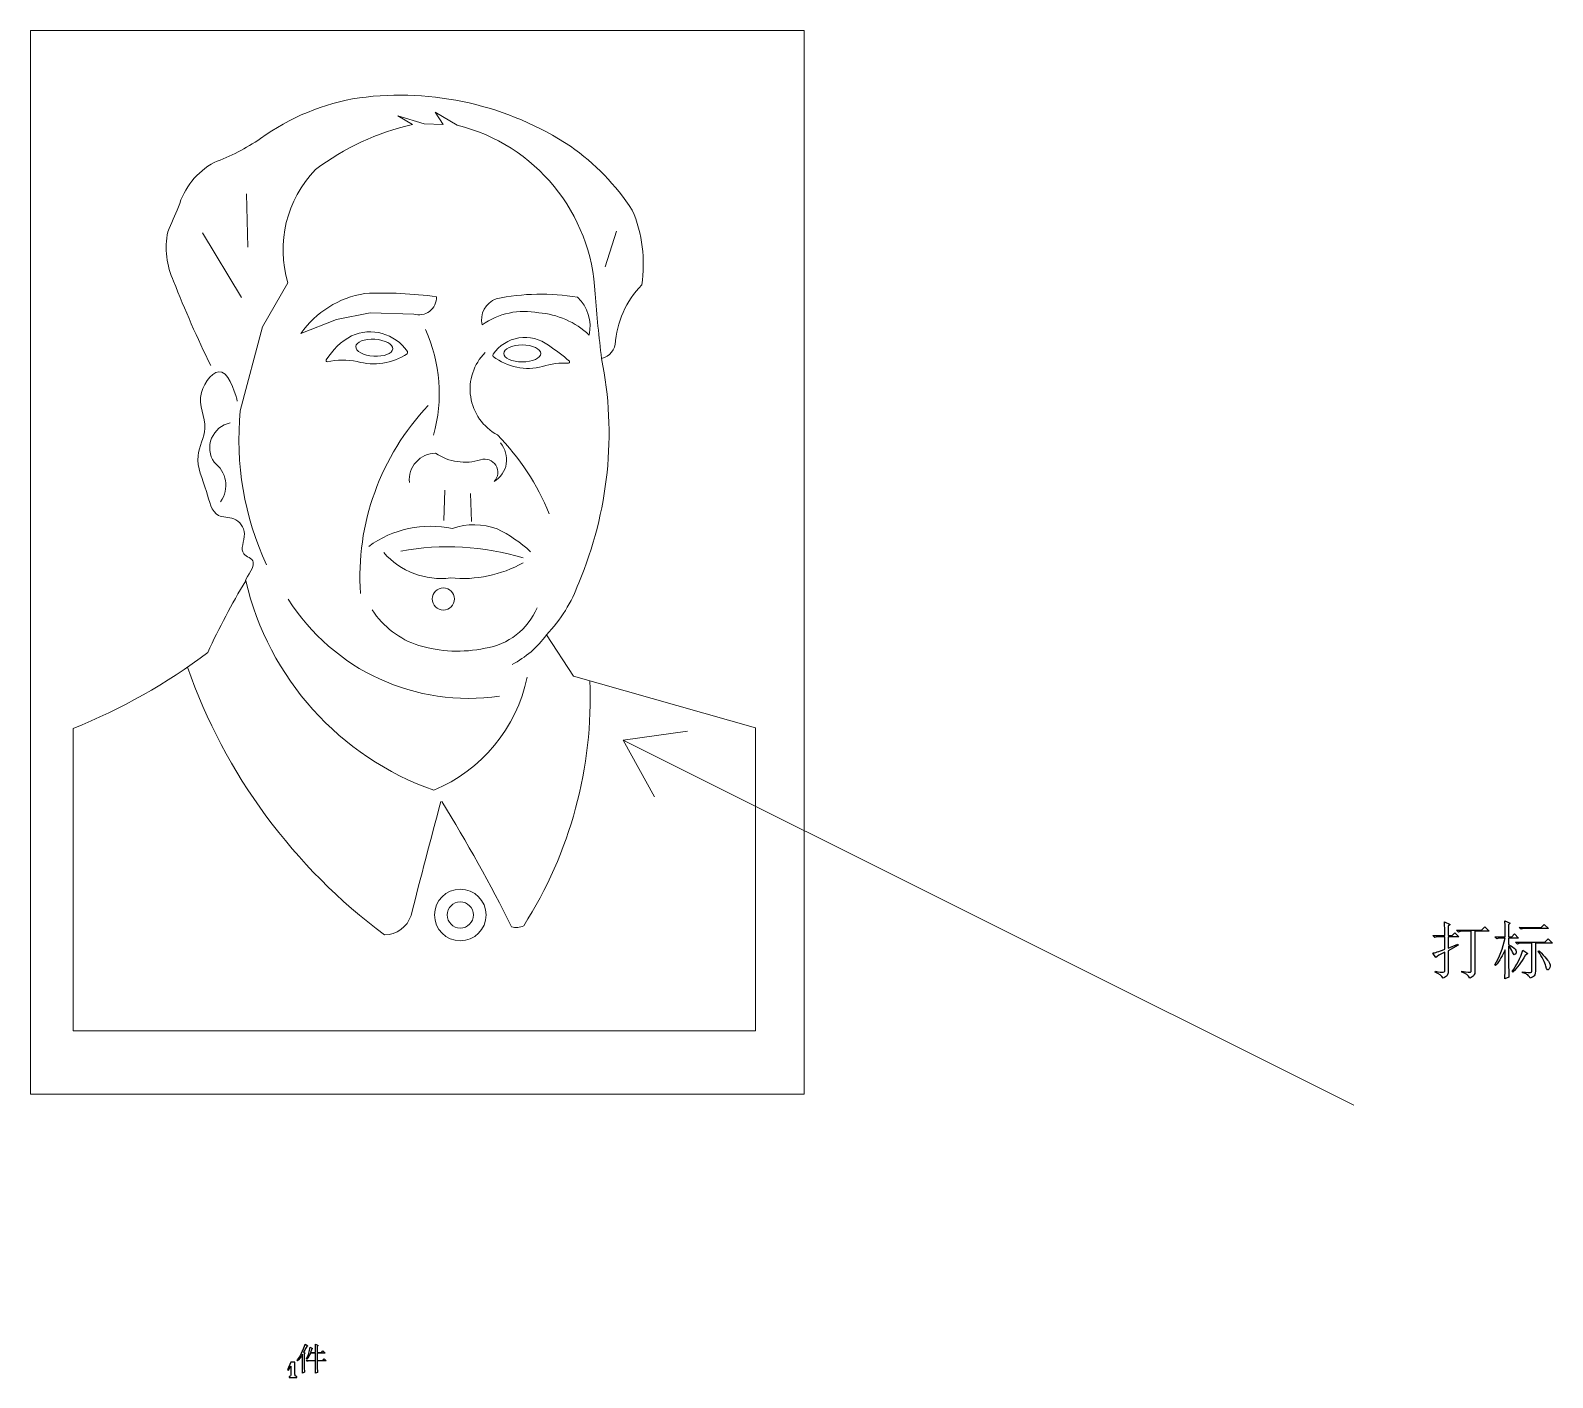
# Model space of a CAD drawing. Header units: centimetres. Extents: x -51 to 100, y -24 to 30.
# Drawn here: x -4.2 to 1.6, y -15 to -9.87 of the extents above; entities that cross this region are included whole.
import ezdxf

# ---------------------------------------------------------------- set-up
doc = ezdxf.new("R2010")
doc.units = ezdxf.units.CM
doc.header["$MEASUREMENT"] = 0

msp = doc.modelspace()

# ---------------------------------------------------------------- linework, layer by layer
at = {"color": 1, "lineweight": 9}
for points, knots in [([(-1.24889, -13.92327), (-1.24889, -13.92327), (-4.19597, -13.92327), (-4.19597, -13.92327), (-4.19597, -13.92327), (-4.19597, -13.92327), (-4.19597, -9.87219), (-4.19597, -9.87219), (-4.19597, -9.87219), (-4.19597, -9.87219), (-1.24889, -9.87219), (-1.24889, -9.87219), (-1.24889, -9.87219), (-1.24889, -9.87219), (-1.24889, -13.92327), (-1.24889, -13.92327)], [0, 0, 0, 0, 0.2, 0.2, 0.2, 0.2, 0.4, 0.4, 0.4, 0.4, 0.6, 0.6, 0.6, 0.6, 1, 1, 1, 1]), ([(-2.73621, -10.95227), (-2.71553, -10.95899), (-2.69285, -10.95515), (-2.67553, -10.94199), (-2.67553, -10.94199), (-2.65821, -10.92879), (-2.64845, -10.90795), (-2.64945, -10.88623)], [0, 0, 0, 0, 0.3333333, 0.3333333, 0.3333333, 0.3333333, 1, 1, 1, 1]), ([(-2.95693, -11.07607), (-2.95805, -11.09395), (-2.92741, -11.11039), (-2.88849, -11.11283), (-2.88849, -11.11283), (-2.84957, -11.11527), (-2.81713, -11.10279), (-2.81601, -11.08495), (-2.81601, -11.08495), (-2.81489, -11.06711), (-2.84553, -11.05067), (-2.88445, -11.04819), (-2.88445, -11.04819), (-2.92337, -11.04575), (-2.95581, -11.05823), (-2.95693, -11.07607)], [0, 0, 0, 0, 0.2, 0.2, 0.2, 0.2, 0.4, 0.4, 0.4, 0.4, 0.6, 0.6, 0.6, 0.6, 1, 1, 1, 1]), ([(-2.22265, -11.07135), (-2.25481, -11.04695), (-2.29549, -11.03671), (-2.33537, -11.04311), (-2.33537, -11.04311), (-2.37521, -11.04947), (-2.41073, -11.07183), (-2.43365, -11.10507)], [0, 0, 0, 0, 0.3333333, 0.3333333, 0.3333333, 0.3333333, 1, 1, 1, 1]), ([(-2.25209, -11.10247), (-2.25209, -11.12035), (-2.28369, -11.13483), (-2.32269, -11.13483), (-2.32269, -11.13483), (-2.36169, -11.13483), (-2.39329, -11.12035), (-2.39329, -11.10247), (-2.39329, -11.10247), (-2.39329, -11.08459), (-2.36169, -11.07007), (-2.32269, -11.07007), (-2.32269, -11.07007), (-2.28369, -11.07007), (-2.25209, -11.08459), (-2.25209, -11.10247)], [0, 0, 0, 0, 0.2, 0.2, 0.2, 0.2, 0.4, 0.4, 0.4, 0.4, 0.6, 0.6, 0.6, 0.6, 1, 1, 1, 1]), ([(-3.06897, -11.12675), (-3.06969, -11.12811), (-3.06977, -11.12971), (-3.06917, -11.13115), (-3.06917, -11.13115), (-3.06857, -11.13255), (-3.06741, -11.13363), (-3.06593, -11.13411)], [0, 0, 0, 0, 0.3333333, 0.3333333, 0.3333333, 0.3333333, 1, 1, 1, 1]), ([(-2.46413, -11.09847), (-2.50793, -11.14299), (-2.52825, -11.20551), (-2.51905, -11.26731), (-2.51905, -11.26731), (-2.50981, -11.32907), (-2.47209, -11.38291), (-2.41717, -11.41271)], [0, 0, 0, 0, 0.3333333, 0.3333333, 0.3333333, 0.3333333, 1, 1, 1, 1]), ([(-3.40813, -11.28383), (-3.41189, -11.26995), (-3.43361, -11.18487), (-3.46665, -11.17335), (-3.46665, -11.17335), (-3.49585, -11.16319), (-3.53389, -11.21027), (-3.54473, -11.25131), (-3.54473, -11.25131), (-3.55817, -11.30231), (-3.52961, -11.34391), (-3.53169, -11.38779), (-3.53169, -11.38779), (-3.53333, -11.42211), (-3.55369, -11.45783), (-3.55773, -11.49179), (-3.55773, -11.49179), (-3.56301, -11.53623), (-3.54041, -11.57771), (-3.52521, -11.62827), (-3.52521, -11.62827), (-3.51417, -11.66491), (-3.50705, -11.70635), (-3.47969, -11.71923), (-3.47969, -11.71923), (-3.46353, -11.72683), (-3.44033, -11.72447), (-3.42113, -11.73223), (-3.42113, -11.73223), (-3.39881, -11.74123), (-3.38181, -11.76383), (-3.38097, -11.78919), (-3.38097, -11.78919), (-3.38005, -11.81695), (-3.39845, -11.84799), (-3.38321, -11.86551), (-3.38321, -11.86551), (-3.37369, -11.87643), (-3.35101, -11.88211), (-3.34729, -11.89691), (-3.34729, -11.89691), (-3.34121, -11.92091), (-3.38465, -11.96887), (-3.37577, -11.96867)], [0, 0, 0, 0, 0.0833333, 0.0833333, 0.0833333, 0.0833333, 0.1666667, 0.1666667, 0.1666667, 0.1666667, 0.25, 0.25, 0.25, 0.25, 0.3333333, 0.3333333, 0.3333333, 0.3333333, 0.4166667, 0.4166667, 0.4166667, 0.4166667, 0.5, 0.5, 0.5, 0.5, 0.5833333, 0.5833333, 0.5833333, 0.5833333, 0.6666667, 0.6666667, 0.6666667, 0.6666667, 0.75, 0.75, 0.75, 0.75, 0.8333333, 0.8333333, 0.8333333, 0.8333333, 1, 1, 1, 1]), ([(-2.14625, -11.13907), (-2.14473, -11.13871), (-2.14349, -11.13771), (-2.14281, -11.13631), (-2.14281, -11.13631), (-2.14213, -11.13495), (-2.14209, -11.13331), (-2.14273, -11.13191)], [0, 0, 0, 0, 0.3333333, 0.3333333, 0.3333333, 0.3333333, 1, 1, 1, 1]), ([(-3.43533, -11.36679), (-3.46713, -11.37347), (-3.49353, -11.39551), (-3.50577, -11.42559), (-3.50577, -11.42559), (-3.51805, -11.45567), (-3.51457, -11.48987), (-3.49653, -11.51687)], [0, 0, 0, 0, 0.3333333, 0.3333333, 0.3333333, 0.3333333, 1, 1, 1, 1]), ([(-2.42985, -11.58987), (-2.40505, -11.57539), (-2.38801, -11.55055), (-2.38341, -11.52219), (-2.38341, -11.52219), (-2.37881, -11.49387), (-2.38709, -11.46491), (-2.40601, -11.44331)], [0, 0, 0, 0, 0.3333333, 0.3333333, 0.3333333, 0.3333333, 1, 1, 1, 1]), ([(-2.65253, -11.48271), (-2.68097, -11.48271), (-2.70805, -11.49475), (-2.72709, -11.51587), (-2.72709, -11.51587), (-2.74617, -11.53699), (-2.75537, -11.56523), (-2.75241, -11.59351)], [0, 0, 0, 0, 0.3333333, 0.3333333, 0.3333333, 0.3333333, 1, 1, 1, 1]), ([(-2.42985, -11.58987), (-2.41361, -11.57343), (-2.41081, -11.54803), (-2.42301, -11.52843), (-2.42301, -11.52843), (-2.43521, -11.50883), (-2.45925, -11.50015), (-2.48117, -11.50743)], [0, 0, 0, 0, 0.3333333, 0.3333333, 0.3333333, 0.3333333, 1, 1, 1, 1]), ([(-2.58065, -12.03743), (-2.58065, -12.01399), (-2.59965, -11.99499), (-2.62309, -11.99499), (-2.62309, -11.99499), (-2.64653, -11.99499), (-2.66553, -12.01399), (-2.66553, -12.03743), (-2.66553, -12.03743), (-2.66553, -12.06087), (-2.64653, -12.07991), (-2.62309, -12.07991), (-2.62309, -12.07991), (-2.59965, -12.07991), (-2.58065, -12.06087), (-2.58065, -12.03743)], [0, 0, 0, 0, 0.2, 0.2, 0.2, 0.2, 0.4, 0.4, 0.4, 0.4, 0.6, 0.6, 0.6, 0.6, 1, 1, 1, 1]), ([(-2.46053, -13.24091), (-2.46053, -13.18671), (-2.50449, -13.14279), (-2.55865, -13.14279), (-2.55865, -13.14279), (-2.61285, -13.14279), (-2.65677, -13.18671), (-2.65677, -13.24091), (-2.65677, -13.24091), (-2.65677, -13.29507), (-2.61285, -13.33903), (-2.55865, -13.33903), (-2.55865, -13.33903), (-2.50449, -13.33903), (-2.46053, -13.29507), (-2.46053, -13.24091)], [0, 0, 0, 0, 0.2, 0.2, 0.2, 0.2, 0.4, 0.4, 0.4, 0.4, 0.6, 0.6, 0.6, 0.6, 1, 1, 1, 1]), ([(-2.50877, -13.24091), (-2.50877, -13.21335), (-2.53113, -13.19103), (-2.55865, -13.19103), (-2.55865, -13.19103), (-2.58621, -13.19103), (-2.60853, -13.21335), (-2.60853, -13.24091), (-2.60853, -13.24091), (-2.60853, -13.26843), (-2.58621, -13.29075), (-2.55865, -13.29075), (-2.55865, -13.29075), (-2.53113, -13.29075), (-2.50877, -13.26843), (-2.50877, -13.24091)], [0, 0, 0, 0, 0.2, 0.2, 0.2, 0.2, 0.4, 0.4, 0.4, 0.4, 0.6, 0.6, 0.6, 0.6, 1, 1, 1, 1])]:
    msp.add_open_spline(points, degree=3, knots=knots, dxfattribs=at)
for points in [[(-2.94321, -10.12891), (-3.07921, -10.15007), (-3.20821, -10.20319), (-3.31969, -10.28387)], [(-2.13925, -10.31315), (-2.37629, -10.15687), (-2.66177, -10.09143), (-2.94321, -10.12891)], [(-2.74053, -10.23011), (-2.74053, -10.23011), (-2.79613, -10.19679), (-2.79613, -10.19679)], [(-2.79613, -10.19679), (-2.79613, -10.19679), (-2.69601, -10.22735), (-2.69601, -10.22735)], [(-2.62369, -10.23011), (-2.62369, -10.23011), (-2.65429, -10.18287), (-2.65429, -10.18287)], [(-2.65429, -10.18287), (-2.65429, -10.18287), (-2.57085, -10.23291), (-2.57085, -10.23291)], [(-2.74053, -10.23011), (-2.87473, -10.26039), (-3.00089, -10.31911), (-3.11041, -10.40239)], [(-2.69601, -10.22735), (-2.69601, -10.22735), (-2.62369, -10.23011), (-2.62369, -10.23011)], [(-2.04525, -10.87479), (-2.05845, -10.56783), (-2.27253, -10.30639), (-2.57085, -10.23291)], [(-3.49597, -10.37479), (-3.43381, -10.35163), (-3.37461, -10.32111), (-3.31969, -10.28387)], [(-1.90357, -10.55611), (-1.96593, -10.46083), (-2.04589, -10.37839), (-2.13925, -10.31315)], [(-3.49597, -10.37479), (-3.56201, -10.41091), (-3.61093, -10.47195), (-3.63177, -10.54431)], [(-3.11041, -10.40239), (-3.22045, -10.51655), (-3.26081, -10.68099), (-3.21609, -10.83311)], [(-3.63177, -10.54431), (-3.64605, -10.57551), (-3.65977, -10.60699), (-3.67293, -10.63867)], [(-3.36749, -10.69811), (-3.36749, -10.69811), (-3.37245, -10.49499), (-3.37245, -10.49499)], [(-1.86725, -10.84143), (-1.85301, -10.74479), (-1.86557, -10.64611), (-1.90357, -10.55615)], [(-3.67293, -10.63867), (-3.68533, -10.70243), (-3.67749, -10.76847), (-3.65045, -10.82755)], [(-3.39221, -10.88943), (-3.39221, -10.88943), (-3.54025, -10.64291), (-3.54025, -10.64291)], [(-2.00685, -10.77211), (-2.00685, -10.77211), (-1.96313, -10.63619), (-1.96313, -10.63619)], [(-3.65045, -10.82755), (-3.60801, -10.93659), (-3.56077, -11.04371), (-3.50885, -11.14855)], [(-3.21609, -10.83311), (-3.21609, -10.83311), (-3.31261, -11.00091), (-3.31261, -11.00091)], [(-1.86725, -10.84143), (-1.92705, -10.90259), (-1.96301, -10.98311), (-1.96869, -11.06843)], [(-2.92217, -10.87383), (-3.02061, -10.89007), (-3.10845, -10.94507), (-3.16601, -11.02659)], [(-2.64945, -10.88623), (-2.73981, -10.87411), (-2.83109, -10.86995), (-2.92217, -10.87383)], [(-2.42213, -10.89447), (-2.46233, -10.90939), (-2.48533, -10.95175), (-2.47585, -10.99355)], [(-2.11257, -10.88811), (-2.21525, -10.87063), (-2.32029, -10.87279), (-2.42213, -10.89447)], [(-2.06817, -11.03211), (-2.05629, -10.97963), (-2.07317, -10.92479), (-2.11257, -10.88811)], [(-2.04525, -10.87479), (-2.03897, -10.95743), (-2.03061, -11.03987), (-2.02021, -11.12207)], [(-2.90153, -10.94815), (-2.90153, -10.94815), (-3.02961, -10.97291), (-3.02961, -10.97291)], [(-2.73621, -10.95227), (-2.73621, -10.95227), (-2.90153, -10.94815), (-2.90153, -10.94815)], [(-2.26009, -10.94739), (-2.33533, -10.93259), (-2.41329, -10.94931), (-2.47585, -10.99355)], [(-2.06817, -11.03211), (-2.12053, -10.98271), (-2.18829, -10.95279), (-2.26009, -10.94739)], [(-3.31261, -11.00091), (-3.31261, -11.00091), (-3.39685, -11.32047), (-3.39685, -11.32047)], [(-3.02961, -10.97291), (-3.02961, -10.97291), (-3.16601, -11.02659), (-3.16601, -11.02659)], [(-2.76009, -11.09479), (-2.80733, -11.02591), (-2.89717, -11.00091), (-2.97317, -11.03551)], [(-2.66105, -11.41347), (-2.62305, -11.27991), (-2.63389, -11.13715), (-2.69161, -11.01083)], [(-2.97317, -11.03551), (-3.01253, -11.05707), (-3.04553, -11.08851), (-3.06897, -11.12675)], [(-2.14273, -11.13191), (-2.16805, -11.11003), (-2.19477, -11.08983), (-2.22265, -11.07135)], [(-2.02021, -11.12207), (-1.98933, -11.11467), (-1.96753, -11.08715), (-1.96737, -11.05539)], [(-2.95145, -11.13335), (-2.98925, -11.12575), (-3.02821, -11.12603), (-3.06593, -11.13411)], [(-2.95145, -11.13335), (-2.88669, -11.15095), (-2.81749, -11.14027), (-2.76105, -11.10391)], [(-2.76105, -11.10391), (-2.75889, -11.10135), (-2.75849, -11.09775), (-2.76009, -11.09479)], [(-2.43365, -11.10507), (-2.43541, -11.10787), (-2.43525, -11.11151), (-2.43325, -11.11419)], [(-2.43325, -11.11419), (-2.37973, -11.15503), (-2.31045, -11.16907), (-2.24525, -11.15223)], [(-2.10777, -11.97587), (-1.99365, -11.70647), (-1.96313, -11.40903), (-2.02021, -11.12211)], [(-2.14625, -11.13907), (-2.17977, -11.13751), (-2.21329, -11.14199), (-2.24525, -11.15223)], [(-2.68105, -11.30039), (-2.86293, -11.49279), (-2.95649, -11.75219), (-2.93925, -12.01639)], [(-3.39685, -11.32047), (-3.41617, -11.52167), (-3.38153, -11.72439), (-3.29657, -11.90783)], [(-2.22001, -11.71287), (-2.26549, -11.60087), (-2.33249, -11.49891), (-2.41717, -11.41271)], [(-3.47149, -11.66691), (-3.43745, -11.61843), (-3.44861, -11.55167), (-3.49653, -11.51687)], [(-2.65253, -11.48271), (-2.60201, -11.51627), (-2.53909, -11.52535), (-2.48117, -11.50743)], [(-2.62169, -11.73847), (-2.62169, -11.73847), (-2.61761, -11.62303), (-2.61761, -11.62303)], [(-2.51625, -11.74251), (-2.51625, -11.74251), (-2.52033, -11.63515), (-2.52033, -11.63515)], [(-2.58865, -11.76939), (-2.69981, -11.74527), (-2.81597, -11.77003), (-2.90765, -11.83739)], [(-2.41885, -11.77067), (-2.47345, -11.74979), (-2.53377, -11.74935), (-2.58865, -11.76939)], [(-2.31901, -11.88055), (-2.47029, -11.83543), (-2.63009, -11.82671), (-2.78541, -11.85499)], [(-2.29121, -11.85739), (-2.32897, -11.82199), (-2.37205, -11.79275), (-2.41885, -11.77067)], [(-2.85013, -11.86067), (-2.78677, -11.93323), (-2.69141, -11.96939), (-2.59585, -11.95715)], [(-2.59585, -11.95715), (-2.49985, -11.96675), (-2.40321, -11.94655), (-2.31905, -11.89927)], [(-3.37577, -11.96867), (-3.42953, -12.05627), (-3.47777, -12.14715), (-3.52017, -12.24075)], [(-3.37577, -11.96867), (-3.28877, -12.33907), (-3.01885, -12.63951), (-2.65989, -12.76559)], [(-2.23053, -12.17375), (-2.17597, -12.11727), (-2.13413, -12.04983), (-2.10777, -11.97587)], [(-3.21425, -12.03783), (-3.04253, -12.30931), (-2.72705, -12.45415), (-2.40925, -12.40747)], [(-2.89405, -12.07907), (-2.85237, -12.14331), (-2.78969, -12.19111), (-2.71673, -12.21435)], [(-2.46449, -12.22487), (-2.37609, -12.21187), (-2.30097, -12.15351), (-2.26645, -12.07107)], [(-2.36129, -12.28703), (-2.30933, -12.26019), (-2.26449, -12.22135), (-2.23053, -12.17375)], [(-2.23053, -12.17375), (-2.23053, -12.17375), (-2.12761, -12.33079), (-2.12761, -12.33079)], [(-2.71673, -12.21435), (-2.63493, -12.23943), (-2.54809, -12.24307), (-2.46449, -12.22487)], [(-4.03281, -12.53079), (-3.84985, -12.45723), (-3.67745, -12.35971), (-3.52017, -12.24075)], [(-3.59781, -12.29687), (-3.45533, -12.70439), (-3.19369, -13.05967), (-2.84681, -13.31667)], [(-2.65989, -12.76559), (-2.47721, -12.69015), (-2.34385, -12.52899), (-2.30405, -12.33539)], [(-2.31717, -13.28195), (-2.13977, -13.00387), (-2.05173, -12.67815), (-2.06493, -12.34859)], [(-2.12761, -12.33079), (-2.12761, -12.33079), (-1.43409, -12.52795), (-1.43409, -12.52795)], [(-4.03281, -12.53079), (-4.03281, -12.53079), (-4.03281, -13.68267), (-4.03281, -13.68267)], [(-1.93833, -12.57487), (-1.93833, -12.57487), (-1.69385, -12.54123), (-1.69385, -12.54123)], [(0.84431, -13.96499), (0.84431, -13.96499), (-1.93833, -12.57487), (-1.93833, -12.57487)], [(-1.93833, -12.57487), (-1.93833, -12.57487), (-1.81841, -12.79059), (-1.81841, -12.79059)], [(-1.43409, -13.68267), (-1.43409, -13.68267), (-1.43409, -12.52795), (-1.43409, -12.52795)], [(-2.63253, -12.80911), (-2.67173, -12.95343), (-2.70961, -13.09807), (-2.74625, -13.24307)], [(-2.36329, -13.28639), (-2.44445, -13.12307), (-2.53317, -12.96363), (-2.62913, -12.80855)], [(-2.84681, -13.31667), (-2.80101, -13.31615), (-2.76061, -13.28655), (-2.74625, -13.24307)], [(-2.36329, -13.28639), (-2.34785, -13.29043), (-2.33153, -13.28887), (-2.31717, -13.28195)], [(-4.03281, -13.68267), (-4.03281, -13.68267), (-1.43409, -13.68267), (-1.43409, -13.68267)]]:
    msp.add_open_spline(points, degree=3, dxfattribs=at)
at = {"color": 1}
for points, knots in [([(1.14526, -13.38621), (1.14526, -13.38621), (1.15743, -13.40306), (1.15743, -13.40306), (1.15743, -13.40306), (1.16178, -13.39807), (1.173, -13.3912), (1.19112, -13.38246), (1.19112, -13.38246), (1.19112, -13.38246), (1.19112, -13.4545), (1.19112, -13.4545), (1.19112, -13.4545), (1.19112, -13.45761), (1.18892, -13.45917), (1.18457, -13.45917), (1.18457, -13.45917), (1.18018, -13.45917), (1.17052, -13.45793), (1.15556, -13.45542), (1.15556, -13.45542), (1.15556, -13.45542), (1.15464, -13.45917), (1.15464, -13.45917), (1.15464, -13.45917), (1.1702, -13.4648), (1.18018, -13.47226), (1.18457, -13.4816), (1.18457, -13.4816), (1.19203, -13.47849), (1.19718, -13.47493), (1.19998, -13.47086), (1.19998, -13.47086), (1.20281, -13.46679), (1.20421, -13.4626), (1.20421, -13.45825), (1.20421, -13.45825), (1.20421, -13.45825), (1.20421, -13.37684), (1.20421, -13.37684), (1.20421, -13.37684), (1.20421, -13.37684), (1.24256, -13.35628), (1.24256, -13.35628), (1.24256, -13.35628), (1.24256, -13.35628), (1.24069, -13.35253), (1.24069, -13.35253), (1.24069, -13.35253), (1.24069, -13.35253), (1.20421, -13.3675), (1.20421, -13.3675), (1.20421, -13.3675), (1.20421, -13.3675), (1.20421, -13.32356), (1.20421, -13.32356), (1.20421, -13.32356), (1.20421, -13.32356), (1.24444, -13.32356), (1.24444, -13.32356), (1.24444, -13.32356), (1.24444, -13.32356), (1.22947, -13.30859), (1.22947, -13.30859), (1.22947, -13.30859), (1.22947, -13.30859), (1.21917, -13.31885), (1.21917, -13.31885), (1.21917, -13.31885), (1.21917, -13.31885), (1.20421, -13.31885), (1.20421, -13.31885), (1.20421, -13.31885), (1.20421, -13.31885), (1.20421, -13.28333), (1.20421, -13.28333), (1.20421, -13.28333), (1.20421, -13.28333), (1.21167, -13.27678), (1.21167, -13.27678), (1.21167, -13.27678), (1.21167, -13.27678), (1.19016, -13.2674), (1.19016, -13.2674), (1.19016, -13.2674), (1.1908, -13.28301), (1.19112, -13.30017), (1.19112, -13.31885), (1.19112, -13.31885), (1.19112, -13.31885), (1.14526, -13.31885), (1.14526, -13.31885), (1.14526, -13.31885), (1.14526, -13.31885), (1.15276, -13.32635), (1.15276, -13.32635), (1.15276, -13.32635), (1.15276, -13.32635), (1.16302, -13.32356), (1.16302, -13.32356), (1.16302, -13.32356), (1.16302, -13.32356), (1.19112, -13.32356), (1.19112, -13.32356), (1.19112, -13.32356), (1.19112, -13.32356), (1.19112, -13.37125), (1.19112, -13.37125), (1.19112, -13.37125), (1.16741, -13.37999), (1.15212, -13.38498), (1.14526, -13.38621)], [0, 0, 0, 0, 0.0344828, 0.0344828, 0.0344828, 0.0344828, 0.0689655, 0.0689655, 0.0689655, 0.0689655, 0.1034483, 0.1034483, 0.1034483, 0.1034483, 0.137931, 0.137931, 0.137931, 0.137931, 0.1724138, 0.1724138, 0.1724138, 0.1724138, 0.2068966, 0.2068966, 0.2068966, 0.2068966, 0.2413793, 0.2413793, 0.2413793, 0.2413793, 0.2758621, 0.2758621, 0.2758621, 0.2758621, 0.3103448, 0.3103448, 0.3103448, 0.3103448, 0.3448276, 0.3448276, 0.3448276, 0.3448276, 0.3793103, 0.3793103, 0.3793103, 0.3793103, 0.4137931, 0.4137931, 0.4137931, 0.4137931, 0.4482759, 0.4482759, 0.4482759, 0.4482759, 0.4827586, 0.4827586, 0.4827586, 0.4827586, 0.5172414, 0.5172414, 0.5172414, 0.5172414, 0.5517241, 0.5517241, 0.5517241, 0.5517241, 0.5862069, 0.5862069, 0.5862069, 0.5862069, 0.6206897, 0.6206897, 0.6206897, 0.6206897, 0.6551724, 0.6551724, 0.6551724, 0.6551724, 0.6896552, 0.6896552, 0.6896552, 0.6896552, 0.7241379, 0.7241379, 0.7241379, 0.7241379, 0.7586207, 0.7586207, 0.7586207, 0.7586207, 0.7931034, 0.7931034, 0.7931034, 0.7931034, 0.8275862, 0.8275862, 0.8275862, 0.8275862, 0.862069, 0.862069, 0.862069, 0.862069, 0.8965517, 0.8965517, 0.8965517, 0.8965517, 0.9310345, 0.9310345, 0.9310345, 0.9310345, 1, 1, 1, 1]), ([(1.43429, -13.35908), (1.44055, -13.3647), (1.44566, -13.37265), (1.44973, -13.38294), (1.44973, -13.38294), (1.4538, -13.39324), (1.45768, -13.39511), (1.46143, -13.38853), (1.46143, -13.38853), (1.46518, -13.38198), (1.46454, -13.37608), (1.45955, -13.37077), (1.45955, -13.37077), (1.45456, -13.36546), (1.44614, -13.35971), (1.43429, -13.35349), (1.43429, -13.35349), (1.43429, -13.35349), (1.43429, -13.32914), (1.43429, -13.32914), (1.43429, -13.32914), (1.43429, -13.32914), (1.47264, -13.32914), (1.47264, -13.32914), (1.47264, -13.32914), (1.47264, -13.32914), (1.45676, -13.31326), (1.45676, -13.31326), (1.45676, -13.31326), (1.45676, -13.31326), (1.44646, -13.32447), (1.44646, -13.32447), (1.44646, -13.32447), (1.44646, -13.32447), (1.43429, -13.32447), (1.43429, -13.32447), (1.43429, -13.32447), (1.43429, -13.32447), (1.43429, -13.27866), (1.43429, -13.27866), (1.43429, -13.27866), (1.43429, -13.27866), (1.44083, -13.27207), (1.44083, -13.27207), (1.44083, -13.27207), (1.44083, -13.27207), (1.42028, -13.26273), (1.42028, -13.26273), (1.42028, -13.26273), (1.42088, -13.28021), (1.4212, -13.30077), (1.4212, -13.32447), (1.4212, -13.32447), (1.4212, -13.32447), (1.38193, -13.32447), (1.38193, -13.32447), (1.38193, -13.32447), (1.38193, -13.32447), (1.38939, -13.33194), (1.38939, -13.33194), (1.38939, -13.33194), (1.38939, -13.33194), (1.39781, -13.32914), (1.39781, -13.32914), (1.39781, -13.32914), (1.39781, -13.32914), (1.4212, -13.32914), (1.4212, -13.32914), (1.4212, -13.32914), (1.41246, -13.36845), (1.39937, -13.4021), (1.38193, -13.43016), (1.38193, -13.43016), (1.38193, -13.43016), (1.38472, -13.43391), (1.38472, -13.43391), (1.38472, -13.43391), (1.39969, -13.41519), (1.41186, -13.39495), (1.4212, -13.37312), (1.4212, -13.37312), (1.4212, -13.4199), (1.42088, -13.45666), (1.42028, -13.48348), (1.42028, -13.48348), (1.42028, -13.48348), (1.43525, -13.47789), (1.43525, -13.47789), (1.43525, -13.47789), (1.43461, -13.4654), (1.43429, -13.42581), (1.43429, -13.35908)], [0, 0, 0, 0, 0.0416667, 0.0416667, 0.0416667, 0.0416667, 0.0833333, 0.0833333, 0.0833333, 0.0833333, 0.125, 0.125, 0.125, 0.125, 0.1666667, 0.1666667, 0.1666667, 0.1666667, 0.2083333, 0.2083333, 0.2083333, 0.2083333, 0.25, 0.25, 0.25, 0.25, 0.2916667, 0.2916667, 0.2916667, 0.2916667, 0.3333333, 0.3333333, 0.3333333, 0.3333333, 0.375, 0.375, 0.375, 0.375, 0.4166667, 0.4166667, 0.4166667, 0.4166667, 0.4583333, 0.4583333, 0.4583333, 0.4583333, 0.5, 0.5, 0.5, 0.5, 0.5416667, 0.5416667, 0.5416667, 0.5416667, 0.5833333, 0.5833333, 0.5833333, 0.5833333, 0.625, 0.625, 0.625, 0.625, 0.6666667, 0.6666667, 0.6666667, 0.6666667, 0.7083333, 0.7083333, 0.7083333, 0.7083333, 0.75, 0.75, 0.75, 0.75, 0.7916667, 0.7916667, 0.7916667, 0.7916667, 0.8333333, 0.8333333, 0.8333333, 0.8333333, 0.875, 0.875, 0.875, 0.875, 0.9166667, 0.9166667, 0.9166667, 0.9166667, 1, 1, 1, 1]), ([(1.25657, -13.4545), (1.25657, -13.4545), (1.25565, -13.45825), (1.25565, -13.45825), (1.25565, -13.45825), (1.27122, -13.46324), (1.28151, -13.47102), (1.2865, -13.4816), (1.2865, -13.4816), (1.29401, -13.47849), (1.29915, -13.47493), (1.30195, -13.47086), (1.30195, -13.47086), (1.30474, -13.46679), (1.30614, -13.46105), (1.30614, -13.45354), (1.30614, -13.45354), (1.30614, -13.45354), (1.30614, -13.30296), (1.30614, -13.30296), (1.30614, -13.30296), (1.30614, -13.30296), (1.36042, -13.30296), (1.36042, -13.30296), (1.36042, -13.30296), (1.36042, -13.30296), (1.34357, -13.28612), (1.34357, -13.28612), (1.34357, -13.28612), (1.34357, -13.28612), (1.3314, -13.29829), (1.3314, -13.29829), (1.3314, -13.29829), (1.3314, -13.29829), (1.23602, -13.29829), (1.23602, -13.29829), (1.23602, -13.29829), (1.23602, -13.29829), (1.24348, -13.30576), (1.24348, -13.30576), (1.24348, -13.30576), (1.24348, -13.30576), (1.2519, -13.30296), (1.2519, -13.30296), (1.2519, -13.30296), (1.2519, -13.30296), (1.29213, -13.30296), (1.29213, -13.30296), (1.29213, -13.30296), (1.29213, -13.30296), (1.29213, -13.45262), (1.29213, -13.45262), (1.29213, -13.45262), (1.29213, -13.4551), (1.29117, -13.45697), (1.28934, -13.45825), (1.28934, -13.45825), (1.28746, -13.45949), (1.27652, -13.45825), (1.25657, -13.4545)], [0, 0, 0, 0, 0.0625, 0.0625, 0.0625, 0.0625, 0.125, 0.125, 0.125, 0.125, 0.1875, 0.1875, 0.1875, 0.1875, 0.25, 0.25, 0.25, 0.25, 0.3125, 0.3125, 0.3125, 0.3125, 0.375, 0.375, 0.375, 0.375, 0.4375, 0.4375, 0.4375, 0.4375, 0.5, 0.5, 0.5, 0.5, 0.5625, 0.5625, 0.5625, 0.5625, 0.625, 0.625, 0.625, 0.625, 0.6875, 0.6875, 0.6875, 0.6875, 0.75, 0.75, 0.75, 0.75, 0.8125, 0.8125, 0.8125, 0.8125, 0.875, 0.875, 0.875, 0.875, 1, 1, 1, 1]), ([(1.48761, -13.45729), (1.48761, -13.45729), (1.48761, -13.46105), (1.48761, -13.46105), (1.48761, -13.46105), (1.49447, -13.46292), (1.49994, -13.46496), (1.50397, -13.46711), (1.50397, -13.46711), (1.50804, -13.46931), (1.51223, -13.47414), (1.51662, -13.4816), (1.51662, -13.4816), (1.52349, -13.47912), (1.52848, -13.47601), (1.53159, -13.47226), (1.53159, -13.47226), (1.5347, -13.46851), (1.53626, -13.46324), (1.53626, -13.45638), (1.53626, -13.45638), (1.53626, -13.45638), (1.53626, -13.34878), (1.53626, -13.34878), (1.53626, -13.34878), (1.53626, -13.34878), (1.60175, -13.34878), (1.60175, -13.34878), (1.60175, -13.34878), (1.60175, -13.34878), (1.58491, -13.33194), (1.58491, -13.33194), (1.58491, -13.33194), (1.58491, -13.33194), (1.57274, -13.34411), (1.57274, -13.34411), (1.57274, -13.34411), (1.57274, -13.34411), (1.46051, -13.34411), (1.46051, -13.34411), (1.46051, -13.34411), (1.46051, -13.34411), (1.46797, -13.35161), (1.46797, -13.35161), (1.46797, -13.35161), (1.46797, -13.35161), (1.47639, -13.34878), (1.47639, -13.34878), (1.47639, -13.34878), (1.47639, -13.34878), (1.52221, -13.34878), (1.52221, -13.34878), (1.52221, -13.34878), (1.52221, -13.34878), (1.52221, -13.45542), (1.52221, -13.45542), (1.52221, -13.45542), (1.52221, -13.45853), (1.52049, -13.46009), (1.5171, -13.46009), (1.5171, -13.46009), (1.51367, -13.46009), (1.50385, -13.45917), (1.48761, -13.45729)], [0, 0, 0, 0, 0.0588235, 0.0588235, 0.0588235, 0.0588235, 0.1176471, 0.1176471, 0.1176471, 0.1176471, 0.1764706, 0.1764706, 0.1764706, 0.1764706, 0.2352941, 0.2352941, 0.2352941, 0.2352941, 0.2941176, 0.2941176, 0.2941176, 0.2941176, 0.3529412, 0.3529412, 0.3529412, 0.3529412, 0.4117647, 0.4117647, 0.4117647, 0.4117647, 0.4705882, 0.4705882, 0.4705882, 0.4705882, 0.5294118, 0.5294118, 0.5294118, 0.5294118, 0.5882353, 0.5882353, 0.5882353, 0.5882353, 0.6470588, 0.6470588, 0.6470588, 0.6470588, 0.7058824, 0.7058824, 0.7058824, 0.7058824, 0.7647059, 0.7647059, 0.7647059, 0.7647059, 0.8235294, 0.8235294, 0.8235294, 0.8235294, 0.8823529, 0.8823529, 0.8823529, 0.8823529, 1, 1, 1, 1]), ([(1.47452, -13.288), (1.47452, -13.288), (1.48202, -13.29546), (1.48202, -13.29546), (1.48202, -13.29546), (1.48202, -13.29546), (1.49044, -13.29267), (1.49044, -13.29267), (1.49044, -13.29267), (1.49044, -13.29267), (1.58583, -13.29267), (1.58583, -13.29267), (1.58583, -13.29267), (1.58583, -13.29267), (1.56994, -13.27678), (1.56994, -13.27678), (1.56994, -13.27678), (1.56994, -13.27678), (1.55873, -13.288), (1.55873, -13.288), (1.55873, -13.288), (1.55873, -13.288), (1.47452, -13.288), (1.47452, -13.288)], [0, 0, 0, 0, 0.1428571, 0.1428571, 0.1428571, 0.1428571, 0.2857143, 0.2857143, 0.2857143, 0.2857143, 0.4285714, 0.4285714, 0.4285714, 0.4285714, 0.5714286, 0.5714286, 0.5714286, 0.5714286, 0.7142857, 0.7142857, 0.7142857, 0.7142857, 1, 1, 1, 1]), ([(1.48857, -13.375), (1.47859, -13.40617), (1.46486, -13.43331), (1.44738, -13.45638), (1.44738, -13.45638), (1.44738, -13.45638), (1.45021, -13.45917), (1.45021, -13.45917), (1.45021, -13.45917), (1.46642, -13.44297), (1.4823, -13.42146), (1.49791, -13.39464), (1.49791, -13.39464), (1.49791, -13.39464), (1.5082, -13.38713), (1.5082, -13.38713), (1.5082, -13.38713), (1.5082, -13.38713), (1.48857, -13.375), (1.48857, -13.375)], [0, 0, 0, 0, 0.1666667, 0.1666667, 0.1666667, 0.1666667, 0.3333333, 0.3333333, 0.3333333, 0.3333333, 0.5, 0.5, 0.5, 0.5, 0.6666667, 0.6666667, 0.6666667, 0.6666667, 1, 1, 1, 1]), ([(1.55031, -13.37684), (1.55031, -13.37684), (1.54747, -13.37871), (1.54747, -13.37871), (1.54747, -13.37871), (1.56244, -13.40242), (1.57198, -13.42146), (1.57601, -13.43578), (1.57601, -13.43578), (1.58008, -13.45011), (1.58443, -13.4537), (1.5891, -13.44656), (1.5891, -13.44656), (1.59377, -13.43937), (1.59425, -13.43203), (1.5905, -13.42457), (1.5905, -13.42457), (1.58678, -13.41706), (1.57338, -13.40118), (1.55031, -13.37684)], [0, 0, 0, 0, 0.1666667, 0.1666667, 0.1666667, 0.1666667, 0.3333333, 0.3333333, 0.3333333, 0.3333333, 0.5, 0.5, 0.5, 0.5, 0.6666667, 0.6666667, 0.6666667, 0.6666667, 1, 1, 1, 1]), ([(-3.15994, -14.98573), (-3.15994, -14.98573), (-3.15246, -14.98152), (-3.15246, -14.98152), (-3.15246, -14.98152), (-3.15278, -14.97404), (-3.15294, -14.96749), (-3.15294, -14.96187), (-3.15294, -14.96187), (-3.15294, -14.96187), (-3.15294, -14.91324), (-3.15294, -14.91324), (-3.15294, -14.91324), (-3.15294, -14.91324), (-3.14919, -14.90996), (-3.14919, -14.90996), (-3.14919, -14.90996), (-3.14919, -14.90996), (-3.15528, -14.90575), (-3.15528, -14.90575), (-3.15528, -14.90575), (-3.1534, -14.90232), (-3.14951, -14.89532), (-3.14358, -14.8847), (-3.14358, -14.8847), (-3.14358, -14.8847), (-3.13983, -14.88191), (-3.13983, -14.88191), (-3.13983, -14.88191), (-3.13983, -14.88191), (-3.14967, -14.87536), (-3.14967, -14.87536), (-3.14967, -14.87536), (-3.15278, -14.88534), (-3.15637, -14.89468), (-3.16042, -14.90342), (-3.16042, -14.90342), (-3.16447, -14.91214), (-3.16813, -14.91916), (-3.1714, -14.92445), (-3.1714, -14.92445), (-3.17469, -14.92976), (-3.17757, -14.93413), (-3.18006, -14.93756), (-3.18006, -14.93756), (-3.18006, -14.93756), (-3.17866, -14.93896), (-3.17866, -14.93896), (-3.17866, -14.93896), (-3.17397, -14.93429), (-3.16759, -14.92587), (-3.15949, -14.91369), (-3.15949, -14.91369), (-3.15949, -14.91369), (-3.15949, -14.96328), (-3.15949, -14.96328), (-3.15949, -14.96328), (-3.15949, -14.96857), (-3.15965, -14.97605), (-3.15994, -14.98573)], [0, 0, 0, 0, 0.0625, 0.0625, 0.0625, 0.0625, 0.125, 0.125, 0.125, 0.125, 0.1875, 0.1875, 0.1875, 0.1875, 0.25, 0.25, 0.25, 0.25, 0.3125, 0.3125, 0.3125, 0.3125, 0.375, 0.375, 0.375, 0.375, 0.4375, 0.4375, 0.4375, 0.4375, 0.5, 0.5, 0.5, 0.5, 0.5625, 0.5625, 0.5625, 0.5625, 0.625, 0.625, 0.625, 0.625, 0.6875, 0.6875, 0.6875, 0.6875, 0.75, 0.75, 0.75, 0.75, 0.8125, 0.8125, 0.8125, 0.8125, 0.875, 0.875, 0.875, 0.875, 1, 1, 1, 1]), ([(-3.1099, -14.90715), (-3.1099, -14.90715), (-3.12907, -14.90715), (-3.12907, -14.90715), (-3.12907, -14.90715), (-3.12784, -14.9028), (-3.12644, -14.89859), (-3.12486, -14.89452), (-3.12486, -14.89452), (-3.12486, -14.89452), (-3.12159, -14.89172), (-3.12159, -14.89172), (-3.12159, -14.89172), (-3.12159, -14.89172), (-3.13095, -14.88658), (-3.13095, -14.88658), (-3.13095, -14.88658), (-3.13251, -14.89561), (-3.13414, -14.90334), (-3.13586, -14.90972), (-3.13586, -14.90972), (-3.13758, -14.91613), (-3.14031, -14.92337), (-3.14404, -14.93147), (-3.14404, -14.93147), (-3.14404, -14.93147), (-3.14264, -14.93241), (-3.14264, -14.93241), (-3.14264, -14.93241), (-3.13797, -14.92649), (-3.1336, -14.91884), (-3.12955, -14.90948), (-3.12955, -14.90948), (-3.12955, -14.90948), (-3.1099, -14.90948), (-3.1099, -14.90948), (-3.1099, -14.90948), (-3.1099, -14.90948), (-3.1099, -14.93708), (-3.1099, -14.93708), (-3.1099, -14.93708), (-3.1099, -14.93708), (-3.14592, -14.93708), (-3.14592, -14.93708), (-3.14592, -14.93708), (-3.14592, -14.93708), (-3.14218, -14.94083), (-3.14218, -14.94083), (-3.14218, -14.94083), (-3.13937, -14.93989), (-3.13626, -14.93942), (-3.13283, -14.93942), (-3.13283, -14.93942), (-3.13283, -14.93942), (-3.1099, -14.93942), (-3.1099, -14.93942), (-3.1099, -14.93942), (-3.1099, -14.95502), (-3.11006, -14.97045), (-3.11038, -14.98573), (-3.11038, -14.98573), (-3.11038, -14.98573), (-3.10289, -14.98292), (-3.10289, -14.98292), (-3.10289, -14.98292), (-3.10319, -14.97793), (-3.10335, -14.96344), (-3.10335, -14.93942), (-3.10335, -14.93942), (-3.10335, -14.93942), (-3.06921, -14.93942), (-3.06921, -14.93942), (-3.06921, -14.93942), (-3.06921, -14.93942), (-3.07669, -14.93147), (-3.07669, -14.93147), (-3.07669, -14.93147), (-3.07669, -14.93147), (-3.08278, -14.93708), (-3.08278, -14.93708), (-3.08278, -14.93708), (-3.08278, -14.93708), (-3.10335, -14.93708), (-3.10335, -14.93708), (-3.10335, -14.93708), (-3.10335, -14.93708), (-3.10335, -14.90948), (-3.10335, -14.90948), (-3.10335, -14.90948), (-3.10335, -14.90948), (-3.07342, -14.90948), (-3.07342, -14.90948), (-3.07342, -14.90948), (-3.07342, -14.90948), (-3.08184, -14.90108), (-3.08184, -14.90108), (-3.08184, -14.90108), (-3.08184, -14.90108), (-3.08793, -14.90715), (-3.08793, -14.90715), (-3.08793, -14.90715), (-3.08793, -14.90715), (-3.10335, -14.90715), (-3.10335, -14.90715), (-3.10335, -14.90715), (-3.10335, -14.90715), (-3.10335, -14.88376), (-3.10335, -14.88376), (-3.10335, -14.88376), (-3.10335, -14.88376), (-3.09962, -14.88049), (-3.09962, -14.88049), (-3.09962, -14.88049), (-3.09962, -14.88049), (-3.11038, -14.87536), (-3.11038, -14.87536), (-3.11038, -14.87536), (-3.11006, -14.8847), (-3.1099, -14.89532), (-3.1099, -14.90715)], [0, 0, 0, 0, 0.0322581, 0.0322581, 0.0322581, 0.0322581, 0.0645161, 0.0645161, 0.0645161, 0.0645161, 0.0967742, 0.0967742, 0.0967742, 0.0967742, 0.1290323, 0.1290323, 0.1290323, 0.1290323, 0.1612903, 0.1612903, 0.1612903, 0.1612903, 0.1935484, 0.1935484, 0.1935484, 0.1935484, 0.2258065, 0.2258065, 0.2258065, 0.2258065, 0.2580645, 0.2580645, 0.2580645, 0.2580645, 0.2903226, 0.2903226, 0.2903226, 0.2903226, 0.3225806, 0.3225806, 0.3225806, 0.3225806, 0.3548387, 0.3548387, 0.3548387, 0.3548387, 0.3870968, 0.3870968, 0.3870968, 0.3870968, 0.4193548, 0.4193548, 0.4193548, 0.4193548, 0.4516129, 0.4516129, 0.4516129, 0.4516129, 0.483871, 0.483871, 0.483871, 0.483871, 0.516129, 0.516129, 0.516129, 0.516129, 0.5483871, 0.5483871, 0.5483871, 0.5483871, 0.5806452, 0.5806452, 0.5806452, 0.5806452, 0.6129032, 0.6129032, 0.6129032, 0.6129032, 0.6451613, 0.6451613, 0.6451613, 0.6451613, 0.6774194, 0.6774194, 0.6774194, 0.6774194, 0.7096774, 0.7096774, 0.7096774, 0.7096774, 0.7419355, 0.7419355, 0.7419355, 0.7419355, 0.7741935, 0.7741935, 0.7741935, 0.7741935, 0.8064516, 0.8064516, 0.8064516, 0.8064516, 0.8387097, 0.8387097, 0.8387097, 0.8387097, 0.8709677, 0.8709677, 0.8709677, 0.8709677, 0.9032258, 0.9032258, 0.9032258, 0.9032258, 0.9354839, 0.9354839, 0.9354839, 0.9354839, 1, 1, 1, 1]), ([(-3.18134, -15.00261), (-3.18134, -15.00261), (-3.21087, -15.00261), (-3.21087, -15.00261), (-3.21087, -15.00261), (-3.21087, -15.00261), (-3.21087, -14.99824), (-3.21087, -14.99824), (-3.21087, -14.99824), (-3.2078, -14.99816), (-3.20576, -14.99737), (-3.20478, -14.99585), (-3.20478, -14.99585), (-3.20405, -14.99471), (-3.20369, -14.9925), (-3.20369, -14.98918), (-3.20369, -14.98918), (-3.20369, -14.98918), (-3.20369, -14.95965), (-3.20369, -14.95965), (-3.20369, -14.95965), (-3.20369, -14.95965), (-3.21327, -14.97492), (-3.21327, -14.97492), (-3.21327, -14.97492), (-3.21327, -14.97492), (-3.21666, -14.97352), (-3.21666, -14.97352), (-3.21666, -14.97352), (-3.21666, -14.97352), (-3.20379, -14.94357), (-3.20379, -14.94357), (-3.20379, -14.94357), (-3.20379, -14.94357), (-3.18854, -14.94357), (-3.18854, -14.94357), (-3.18854, -14.94357), (-3.18854, -14.94357), (-3.18854, -14.98918), (-3.18854, -14.98918), (-3.18854, -14.98918), (-3.18854, -14.9925), (-3.18816, -14.99471), (-3.18742, -14.99585), (-3.18742, -14.99585), (-3.18645, -14.99737), (-3.18443, -14.99816), (-3.18134, -14.99824), (-3.18134, -14.99824), (-3.18134, -14.99824), (-3.18134, -15.00261), (-3.18134, -15.00261)], [0, 0, 0, 0, 0.0714286, 0.0714286, 0.0714286, 0.0714286, 0.1428571, 0.1428571, 0.1428571, 0.1428571, 0.2142857, 0.2142857, 0.2142857, 0.2142857, 0.2857143, 0.2857143, 0.2857143, 0.2857143, 0.3571429, 0.3571429, 0.3571429, 0.3571429, 0.4285714, 0.4285714, 0.4285714, 0.4285714, 0.5, 0.5, 0.5, 0.5, 0.5714286, 0.5714286, 0.5714286, 0.5714286, 0.6428571, 0.6428571, 0.6428571, 0.6428571, 0.7142857, 0.7142857, 0.7142857, 0.7142857, 0.7857143, 0.7857143, 0.7857143, 0.7857143, 0.8571429, 0.8571429, 0.8571429, 0.8571429, 1, 1, 1, 1])]:
    msp.add_open_spline(points, degree=3, knots=knots, dxfattribs=at)

doc.saveas('drawing.dxf')
